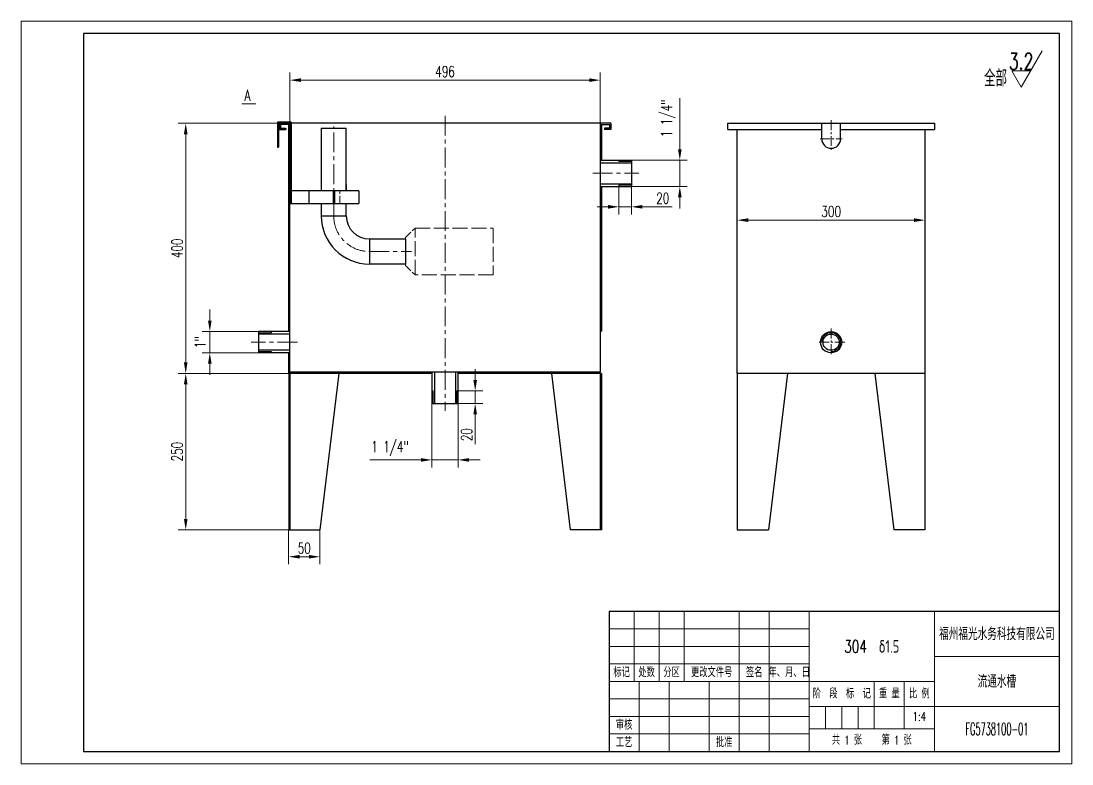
# Model space of a CAD drawing. Header units: millimetres. Extents: x 0 to 10469, y -1705 to 1188.
# Drawn here: x 599 to 2279, y -1705 to -517 of the extents above; entities that cross this region are included whole.
import ezdxf
from ezdxf.enums import TextEntityAlignment as Align

# ---------------------------------------------------------------- set-up
doc = ezdxf.new("R2010")
doc.units = ezdxf.units.MM
doc.linetypes.add('ACAD_ISO02W100', pattern=[15, 12, -3])
doc.linetypes.add('CENTER', pattern=[50.8, 31.75, -6.35, 6.35, -6.35])
for name, color, linetype, lineweight in [('中心线', 1, 'CENTER', 15), ('粗实线', 7, 'Continuous', 30), ('细实线', 3, 'Continuous', 15), ('虚线', 2, 'ACAD_ISO02W100', 15)]:
    doc.layers.add(name, color=color, linetype=linetype, lineweight=lineweight)
doc.styles.add('2', font='simplex.shx', dxfattribs={"width": 0.7, "height": 7, "bigfont": 'hztxt.shx'})
doc.styles.add('5', font='simplex.shx', dxfattribs={"width": 0.7, "height": 17.5, "bigfont": 'hztxt.shx'})
doc.styles.add('机械工程图样式', font='simplex.shx', dxfattribs={"width": 0.7, "height": 3.5, "bigfont": 'hztxt.shx'})
doc.dimstyles.new('机械工程图-5', dxfattribs={"dimtxt": 3.5, "dimasz": 17.5, "dimexe": 12, "dimexo": 0, "dimgap": 5, "dimtad": 1, "dimdec": 3, "dimdsep": 46, "dimtxsty": '5', "dimcen": 0, "dimclrd": 256, "dimclre": 256, "dimadec": 0, "dimazin": 2, "dimtfac": 1, "dimtdec": 3, "dimtmove": 0, "dimatfit": 3, "dimfxl": 1, "dimtolj": 1, "dimtzin": 0, "dimlwd": -1, "dimlwe": -1, "dimarcsym": 0})

# ---------------------------------------------------------------- blocks, each defined once
blk = doc.blocks.new('*D151')
at = {"layer": 'Defpoints', "color": 0}
for p in [(1255.7, -1128.1), (1297.7, -1128.1), (1255.7, -1218.4)]:
    blk.add_point(p, dxfattribs=at)
at = {"layer": '细实线'}
for p, q in [((1255.7, -1128.1), (1255.7, -1230.4)), ((1297.7, -1128.1), (1297.7, -1230.4)), ((1238.2, -1218.4), (1156.7, -1218.4)), ((1297.7, -1218.4), (1255.7, -1218.4)), ((1315.2, -1218.4), (1332.7, -1218.4))]:
    blk.add_line(p, q, dxfattribs=at)
for points in [[(1238.2, -1221.3), (1238.2, -1215.5), (1255.7, -1218.4)], [(1315.2, -1215.5), (1315.2, -1221.3), (1297.7, -1218.4)]]:
    blk.add_solid(points, dxfattribs=at)
at = {"layer": '细实线', "color": 0, "insert": (1188.7, -1200.1), "char_height": 17.5, "attachment_point": 5, "style": '5'}
blk.add_mtext('\\A1;1 1/4"', dxfattribs=at)
blk = doc.blocks.new('*D152')
at = {"layer": 'Defpoints', "color": 0}
for p in [(1574.7, -739.1), (1574.7, -781.1), (1652, -781.1)]:
    blk.add_point(p, dxfattribs=at)
at = {"layer": '细实线'}
for p, q in [((1652, -721.6), (1652, -640.1)), ((1574.7, -739.1), (1664, -739.1)), ((1652, -739.1), (1652, -781.1)), ((1574.7, -781.1), (1664, -781.1)), ((1652, -798.6), (1652, -816.1))]:
    blk.add_line(p, q, dxfattribs=at)
for points in [[(1649.1, -721.6), (1654.9, -721.6), (1652, -739.1)], [(1654.9, -798.6), (1649.1, -798.6), (1652, -781.1)]]:
    blk.add_solid(points, dxfattribs=at)
at = {"layer": '细实线', "color": 0, "insert": (1633.7, -672.1), "char_height": 17.5, "attachment_point": 5, "rotation": 90, "style": '5'}
blk.add_mtext('\\A1;1 1/4"', dxfattribs=at)
blk = doc.blocks.new('*D153')
at = {"layer": 'Defpoints', "color": 0}
for p in [(978.7, -1013.1), (900.7, -1047.1), (978.7, -1047.1)]:
    blk.add_point(p, dxfattribs=at)
at = {"layer": '细实线'}
for p, q in [((900.7, -995.6), (900.7, -978.1)), ((978.7, -1013.1), (888.7, -1013.1)), ((900.7, -1013.1), (900.7, -1047.1)), ((978.7, -1047.1), (888.7, -1047.1)), ((900.7, -1064.6), (900.7, -1082.1))]:
    blk.add_line(p, q, dxfattribs=at)
for points in [[(897.8, -995.6), (903.6, -995.6), (900.7, -1013.1)], [(903.6, -1064.6), (897.8, -1064.6), (900.7, -1047.1)]]:
    blk.add_solid(points, dxfattribs=at)
at = {"layer": '细实线', "color": 0, "insert": (885.3, -1030.1), "char_height": 17.5, "attachment_point": 5, "rotation": 90, "style": '5'}
blk.add_mtext('\\A1;1"', dxfattribs=at)
blk = doc.blocks.new('*D154')
at = {"layer": 'Defpoints', "color": 0}
for p in [(1297.7, -1108.1), (1297.7, -1128.1), (1324.9, -1128.1)]:
    blk.add_point(p, dxfattribs=at)
at = {"layer": '细实线'}
for p, q in [((1324.9, -1090.6), (1324.9, -1073.1)), ((1297.7, -1108.1), (1336.9, -1108.1)), ((1324.9, -1108.1), (1324.9, -1128.1)), ((1297.7, -1128.1), (1336.9, -1128.1)), ((1324.9, -1145.6), (1324.9, -1193))]:
    blk.add_line(p, q, dxfattribs=at)
for points in [[(1322, -1090.6), (1327.8, -1090.6), (1324.9, -1108.1)], [(1327.8, -1145.6), (1322, -1145.6), (1324.9, -1128.1)]]:
    blk.add_solid(points, dxfattribs=at)
at = {"layer": '细实线', "color": 0, "insert": (1311.1, -1178), "char_height": 17.5, "attachment_point": 5, "rotation": 90, "style": '5'}
blk.add_mtext('\\A1;20', dxfattribs=at)
blk = doc.blocks.new('*D155')
at = {"layer": 'Defpoints', "color": 0}
for p in [(1554.7, -781.1), (1574.7, -781.1), (1574.7, -813.7)]:
    blk.add_point(p, dxfattribs=at)
at = {"layer": '细实线'}
for p, q in [((1554.7, -781.1), (1554.7, -825.7)), ((1574.7, -781.1), (1574.7, -825.7)), ((1537.2, -813.7), (1519.7, -813.7)), ((1554.7, -813.7), (1574.7, -813.7)), ((1592.2, -813.7), (1639.6, -813.7))]:
    blk.add_line(p, q, dxfattribs=at)
for points in [[(1537.2, -816.6), (1537.2, -810.7), (1554.7, -813.7)], [(1592.2, -810.7), (1592.2, -816.6), (1574.7, -813.7)]]:
    blk.add_solid(points, dxfattribs=at)
at = {"layer": '细实线', "color": 0, "insert": (1624.7, -799.9), "char_height": 17.5, "attachment_point": 5, "style": '5'}
blk.add_mtext('\\A1;20', dxfattribs=at)
blk = doc.blocks.new('*D158')
at = {"layer": 'Defpoints', "color": 0}
for p in [(1026.7, -1330.1), (1076.7, -1330.1), (1026.7, -1373.2)]:
    blk.add_point(p, dxfattribs=at)
at = {"layer": '细实线'}
for p, q in [((1026.7, -1330.1), (1026.7, -1385.2)), ((1076.7, -1330.1), (1076.7, -1385.2)), ((1059.2, -1373.2), (1044.2, -1373.2))]:
    blk.add_line(p, q, dxfattribs=at)
for points in [[(1044.2, -1370.3), (1044.2, -1376.1), (1026.7, -1373.2)], [(1059.2, -1376.1), (1059.2, -1370.3), (1076.7, -1373.2)]]:
    blk.add_solid(points, dxfattribs=at)
at = {"layer": '细实线', "color": 0, "insert": (1051.7, -1359.5), "char_height": 17.5, "attachment_point": 5, "style": '5'}
blk.add_mtext('\\A1;50', dxfattribs=at)
blk = doc.blocks.new('*D159')
at = {"layer": 'Defpoints', "color": 0}
for p in [(862.2, -1080.1), (1026.7, -1080.1), (1026.7, -1330.1)]:
    blk.add_point(p, dxfattribs=at)
at = {"layer": '细实线'}
for p, q in [((1026.7, -1080.1), (850.2, -1080.1)), ((862.2, -1312.6), (862.2, -1097.6)), ((1026.7, -1330.1), (850.2, -1330.1))]:
    blk.add_line(p, q, dxfattribs=at)
for points in [[(865.1, -1097.6), (859.3, -1097.6), (862.2, -1080.1)], [(859.3, -1312.6), (865.1, -1312.6), (862.2, -1330.1)]]:
    blk.add_solid(points, dxfattribs=at)
at = {"layer": '细实线', "color": 0, "insert": (848.4, -1205.1), "char_height": 17.5, "attachment_point": 5, "rotation": 90, "style": '5'}
blk.add_mtext('\\A1;250', dxfattribs=at)
blk = doc.blocks.new('*D163')
at = {"layer": 'Defpoints', "color": 0}
for p in [(1524.7, -611.1), (1028.7, -680.1), (1524.7, -680.1)]:
    blk.add_point(p, dxfattribs=at)
at = {"layer": '细实线'}
for p, q in [((1028.7, -680.1), (1028.7, -599.1)), ((1524.7, -680.1), (1524.7, -599.1)), ((1046.2, -611.1), (1507.2, -611.1))]:
    blk.add_line(p, q, dxfattribs=at)
for points in [[(1046.2, -608.2), (1046.2, -614), (1028.7, -611.1)], [(1507.2, -614), (1507.2, -608.2), (1524.7, -611.1)]]:
    blk.add_solid(points, dxfattribs=at)
at = {"layer": '细实线', "color": 0, "insert": (1276.7, -597.4), "char_height": 17.5, "attachment_point": 5, "style": '5'}
blk.add_mtext('\\A1;496', dxfattribs=at)
blk = doc.blocks.new('*D164')
at = {"layer": 'Defpoints', "color": 0}
for p in [(1011.7, -680.1), (862.2, -1080.1), (1026.7, -1080.1)]:
    blk.add_point(p, dxfattribs=at)
at = {"layer": '细实线'}
for p, q in [((1011.7, -680.1), (850.2, -680.1)), ((862.2, -697.6), (862.2, -1062.6)), ((1026.7, -1080.1), (850.2, -1080.1))]:
    blk.add_line(p, q, dxfattribs=at)
for points in [[(865.1, -697.6), (859.3, -697.6), (862.2, -680.1)], [(859.3, -1062.6), (865.1, -1062.6), (862.2, -1080.1)]]:
    blk.add_solid(points, dxfattribs=at)
at = {"layer": '细实线', "color": 0, "insert": (848.4, -880.1), "char_height": 17.5, "attachment_point": 5, "rotation": 90, "style": '5'}
blk.add_mtext('\\A1;400', dxfattribs=at)
blk = doc.blocks.new('标题栏')
at = {"layer": '粗实线'}
blk.add_lwpolyline([(-180, 0), (0, 0), (0, 56), (-180, 56)], close=True, dxfattribs=at)
at = {"layer": '细实线'}
for p, q in [((-170, 56), (-170, 28)), ((-160, 56), (-160, 28)), ((-150, 56), (-150, 28)), ((-128, 56), (-128, 0)), ((-116, 56), (-116, 0)), ((-100, 56), (-100, 0)), ((-50, 56), (-50, 0)), ((-100, 49), (-180, 49)), ((-100, 42), (-180, 42)), ((0, 38), (-50, 38)), ((-100, 35), (-180, 35)), ((-50, 28), (-180, 28)), ((-168, 28), (-168, 0)), ((-156, 28), (-156, 0)), ((-140, 28), (-140, 0)), ((-74, 28), (-74, 9)), ((-62, 28), (-62, 9)), ((-100, 21), (-180, 21)), ((0, 18), (-100, 18)), ((-93.5, 18), (-93.5, 9)), ((-87, 18), (-87, 9)), ((-80.5, 18), (-80.5, 9)), ((-100, 14), (-180, 14)), ((-100, 9), (-50, 9)), ((-100, 7), (-180, 7))]:
    blk.add_line(p, q, dxfattribs=at)
at = {"layer": '细实线', "style": '机械工程图样式', "width": 0.7}
for s, p in [('标记', (-175, 31.5)), ('处数', (-165, 31.49)), ('更改文件号', (-139, 31.5)), ('签名', (-122, 31.5)), ('年、月、日', (-108, 31.5)), ('分区', (-155, 31.5)), ('阶  段  标  记', (-87, 23)), ('重 量', (-68, 23)), ('比 例', (-56, 23)), ('审核', (-174, 10.5)), ('工艺', (-174, 3.5)), ('批准', (-134, 3.5))]:
    blk.add_text(s, height=3.5, dxfattribs=at).set_placement(p, align=Align.MIDDLE_CENTER)
for tag, height, p in [('单位名称', 5, (-25, 47)), ('材料标记', 5, (-75, 42)), ('图样名称', 5, (-25, 28)), ('重量', 3.5, (-68, 14)), ('比例', 3.5, (-56, 14)), ('图样代号', 5, (-25, 9)), ('共张第张', 3.5, (-75, 4.51))]:
    blk.add_attdef(tag, text='', height=height, dxfattribs=at).set_placement(p, align=Align.MIDDLE_CENTER)
blk = doc.blocks.new('粗糙度')
at = {"layer": '细实线'}
for p, q in [((0, 0), (4.48, 7.75)), ((0, 0), (-2.02, 3.5)), ((-2.02, 3.5), (2.02, 3.5))]:
    blk.add_line(p, q, dxfattribs=at)
at = {"layer": '细实线', "style": '机械工程图样式', "width": 0.7}
blk.add_attdef('粗糙度', text='', height=3.5, dxfattribs=at).set_placement((-0.02, 5.51), align=Align.MIDDLE_CENTER)
blk = doc.blocks.new('*D165')
at = {"layer": 'Defpoints', "color": 0}
for p in [(1743.9, -690.1), (2043.9, -690.1), (2043.9, -835)]:
    blk.add_point(p, dxfattribs=at)
at = {"layer": '细实线'}
for p, q in [((1743.9, -690.1), (1743.9, -847)), ((2043.9, -690.1), (2043.9, -847)), ((1761.4, -835), (2026.4, -835))]:
    blk.add_line(p, q, dxfattribs=at)
for points in [[(1761.4, -832), (1761.4, -837.9), (1743.9, -835)], [(2026.4, -837.9), (2026.4, -832), (2043.9, -835)]]:
    blk.add_solid(points, dxfattribs=at)
at = {"layer": '细实线', "color": 0, "insert": (1893.9, -821.2), "char_height": 17.5, "attachment_point": 5, "style": '5'}
blk.add_mtext('\\A1;300', dxfattribs=at)

msp = doc.modelspace()

# ---------------------------------------------------------------- linework, layer by layer
at = {"layer": '中心线'}
for p, q in [((1276.7477, -668.1263), (1276.7477, -1140.1263)), ((1098.7477, -828.1263), (1098.7477, -685.1263)), ((1512.7477, -760.1263), (1586.7477, -760.1263)), ((1155.7477, -885.1263), (1222.9721, -885.1263)), ((1040.7477, -1030.1263), (966.7477, -1030.1263))]:
    msp.add_line(p, q, dxfattribs=at)
at = {"layer": '中心线', "ltscale": 0.5}
for p, q in [((1893.9054, -675.1263), (1893.9054, -722.6263)), ((1876.4054, -705.1263), (1911.4054, -705.1263)), ((1893.9054, -1008.1263), (1893.9054, -1052.1263)), ((1915.9054, -1030.1263), (1871.9054, -1030.1263))]:
    msp.add_line(p, q, dxfattribs=at)
at = {"layer": '中心线'}
msp.add_arc((1155.7477, -828.1263), 57, 180, 270, dxfattribs=at)
at = {"layer": '粗实线'}
for p, q in [((1030.7477, -678.1263), (1008.7477, -678.1263)), ((1008.7477, -678.1263), (1008.7477, -718.1263)), ((1010.7477, -680.1263), (1010.7477, -718.1263)), ((1010.7477, -680.1263), (1028.7477, -680.1263)), ((1011.7477, -680.1263), (1011.7477, -690.1263)), ((1541.7477, -680.1263), (1011.7477, -680.1263)), ((1012.2477, -680.1263), (1012.2477, -690.1263)), ((1013.7477, -681.6263), (1013.7477, -688.6263)), ((1027.2477, -681.6263), (1013.7477, -681.6263)), ((1013.7477, -682.1263), (1013.7477, -688.1263)), ((1026.7477, -682.1263), (1013.7477, -682.1263)), ((1013.7477, -688.1263), (1021.7477, -688.1263)), ((1013.7477, -688.6263), (1022.2477, -688.6263)), ((1021.7477, -688.1263), (1021.7477, -690.1263)), ((1022.2477, -688.6263), (1022.2477, -690.1263)), ((1026.7477, -1013.1263), (1026.7477, -682.1263)), ((1028.7477, -1078.1263), (1028.7477, -680.1263)), ((1028.7477, -680.1263), (1028.7477, -808.1263)), ((1030.7477, -678.1263), (1030.7477, -808.1263)), ((1078.7477, -688.1263), (1078.7477, -788.1263)), ((1078.7477, -688.1263), (1118.7477, -688.1263)), ((1118.7477, -788.1263), (1118.7477, -688.1263)), ((1524.7477, -680.1263), (1524.7477, -1078.1263)), ((1526.7477, -682.1263), (1539.7477, -682.1263)), ((1526.7477, -682.1263), (1526.7477, -739.1263)), ((1539.7477, -688.1263), (1531.7477, -688.1263)), ((1531.7477, -688.1263), (1531.7477, -690.1263)), ((1539.7477, -682.1263), (1539.7477, -688.1263)), ((1541.7477, -680.1263), (1541.7477, -690.1263)), ((1728.9054, -680.1263), (2058.9054, -680.1263)), ((1728.9054, -690.1263), (1728.9054, -680.1263)), ((1878.9054, -705.1263), (1878.9054, -680.1263)), ((1878.9054, -680.1263), (1908.9054, -680.1263)), ((1908.9054, -705.1263), (1908.9054, -680.1263)), ((2058.9054, -680.1263), (2058.9054, -690.1263)), ((1011.7477, -690.1263), (1021.7477, -690.1263)), ((1012.2477, -690.1263), (1022.2477, -690.1263)), ((1541.7477, -690.1263), (1531.7477, -690.1263)), ((1728.9054, -690.1263), (1878.9054, -690.1263)), ((1743.9054, -1080.1263), (1743.9054, -690.1263)), ((1908.9054, -690.1263), (2058.9054, -690.1263)), ((2043.9054, -690.1263), (2043.9054, -1080.1263)), ((1008.7477, -718.1263), (1010.7477, -718.1263)), ((1524.7477, -739.1263), (1574.7477, -739.1263)), ((1554.7477, -739.1263), (1554.7477, -741.1263)), ((1574.7477, -739.1263), (1574.7477, -781.1263)), ((1524.7477, -743.1263), (1574.7477, -743.1263)), ((1097.7477, -788.1263), (1030.7477, -788.1263)), ((1058.7477, -788.1263), (1058.7477, -808.1263)), ((1078.7477, -778.1263), (1078.7477, -788.1263)), ((1097.7477, -788.1263), (1097.7477, -808.1263)), ((1138.7477, -788.1263), (1099.7477, -788.1263)), ((1099.7477, -788.1263), (1099.7477, -808.1263)), ((1118.7477, -778.1263), (1118.7477, -788.1263)), ((1138.7477, -788.1263), (1138.7477, -808.1263)), ((1524.7477, -777.1263), (1574.7477, -777.1263)), ((1524.7477, -781.1263), (1574.7477, -781.1263)), ((1526.7477, -781.1263), (1526.7477, -1013.1263)), ((1554.7477, -779.1263), (1554.7477, -781.1263)), ((1028.7477, -808.1263), (1097.7477, -808.1263)), ((1078.7477, -808.1263), (1078.7477, -828.1263)), ((1099.7477, -808.1263), (1138.7477, -808.1263)), ((1118.7477, -828.1263), (1118.7477, -808.1263)), ((1078.7477, -828.1263), (1118.7477, -828.1263)), ((1155.7477, -865.1263), (1155.7477, -905.1263)), ((1155.7477, -865.1263), (1213.2477, -865.1263)), ((1213.2477, -865.1263), (1213.7477, -865.6263)), ((1213.7477, -865.6263), (1213.7477, -904.6263)), ((1213.2477, -905.1263), (1155.7477, -905.1263)), ((1213.7477, -904.6263), (1213.2477, -905.1263)), ((1028.7477, -1013.1263), (978.7477, -1013.1263)), ((978.7477, -1013.1263), (978.7477, -1047.1263)), ((1028.7477, -1017.1263), (978.7477, -1017.1263)), ((998.7477, -1013.1263), (998.7477, -1015.1263)), ((1028.7477, -1043.1263), (978.7477, -1043.1263)), ((1028.7477, -1047.1263), (978.7477, -1047.1263)), ((998.7477, -1045.1263), (998.7477, -1047.1263)), ((1026.7477, -1047.1263), (1026.7477, -1080.1263)), ((1026.7477, -1080.1263), (1026.7477, -1047.1263)), ((1026.7477, -1080.1263), (1026.7477, -1330.1263)), ((1255.7477, -1080.1263), (1026.7477, -1080.1263)), ((1524.7477, -1078.1263), (1028.7477, -1078.1263)), ((1028.7477, -1080.1263), (1028.7477, -1330.1263)), ((1106.7477, -1080.1263), (1076.7477, -1330.1263)), ((1255.7477, -1078.1263), (1255.7477, -1128.1263)), ((1259.7477, -1078.1263), (1259.7477, -1128.1263)), ((1293.7477, -1128.1263), (1293.7477, -1078.1263)), ((1297.7477, -1128.1263), (1297.7477, -1078.1263)), ((1526.7477, -1080.1263), (1297.7477, -1080.1263)), ((1446.7477, -1080.1263), (1476.7477, -1330.1263)), ((1524.7477, -1080.1263), (1524.7477, -1330.1263)), ((1526.7477, -1080.1263), (1526.7477, -1330.1263)), ((2043.9054, -1080.1263), (1743.9054, -1080.1263)), ((1743.9054, -1080.1263), (1743.9054, -1330.1263)), ((1823.9054, -1080.1263), (1793.9054, -1330.1263)), ((1963.9054, -1080.1263), (1993.9054, -1330.1263)), ((2043.9054, -1080.1263), (2043.9054, -1330.1263)), ((1255.7477, -1108.1263), (1257.7477, -1108.1263)), ((1295.7477, -1108.1263), (1297.7477, -1108.1263)), ((1255.7477, -1128.1263), (1297.7477, -1128.1263)), ((1026.7477, -1330.1263), (1076.7477, -1330.1263)), ((1526.7477, -1330.1263), (1476.7477, -1330.1263)), ((1743.9054, -1330.1263), (1793.9054, -1330.1263)), ((2043.9054, -1330.1263), (1993.9054, -1330.1263))]:
    msp.add_line(p, q, dxfattribs=at)
msp.add_lwpolyline([(698.894, -1684.5768), (2258.894, -1684.5768), (2258.894, -536.5768), (698.894, -536.5768)], close=True, dxfattribs=at)
for radius in [17, 13]:
    msp.add_circle((1893.9054, -1030.1263), radius, dxfattribs=at)
for centre, radius, end in [((1893.9054, -705.1263), 15, 0), ((1155.7477, -828.1263), 77, 270), ((1155.7477, -828.1263), 37, 270)]:
    msp.add_arc(centre, radius, 180, end, dxfattribs=at)
at = {"layer": '细实线'}
for p, q in [((974.0708, -649.1562), (952.0927, -649.1562)), ((1554.7477, -741.1263), (1574.7477, -741.1263)), ((1554.7477, -779.1263), (1574.7477, -779.1263)), ((998.7477, -1015.1263), (978.7477, -1015.1263)), ((998.7477, -1045.1263), (978.7477, -1045.1263)), ((1257.7477, -1108.1263), (1257.7477, -1128.1263)), ((1295.7477, -1128.1263), (1295.7477, -1108.1263))]:
    msp.add_line(p, q, dxfattribs=at)
msp.add_lwpolyline([(598.894, -1704.5768), (2278.894, -1704.5768), (2278.894, -516.5768), (598.894, -516.5768)], close=True, dxfattribs=at)
msp.add_arc((1893.9054, -1030.1263), 15, 270, 180, dxfattribs=at)
at = {"layer": '虚线'}
for p, q in [((1108.7477, -808.1263), (1108.7477, -788.1263)), ((1213.7477, -862.6263), (1228.7477, -847.6263)), ((1213.7477, -907.6263), (1228.7477, -922.6263))]:
    msp.add_line(p, q, dxfattribs=at)
at = {"layer": '虚线', "ltscale": 2}
for p, q in [((1228.7477, -847.6263), (1353.7477, -847.6263)), ((1228.7477, -922.6263), (1228.7477, -847.6263)), ((1353.7477, -847.6263), (1353.7477, -922.6263)), ((1213.7477, -907.6263), (1213.7477, -862.6263)), ((1353.7477, -922.6263), (1228.7477, -922.6263))]:
    msp.add_line(p, q, dxfattribs=at)

# ---------------------------------------------------------------- block references
at = {"layer": '细实线', "xscale": 7.5, "yscale": 7.5, "zscale": 7.5}
msp.add_blockref('粗糙度', (2197.7485, -622.367), dxfattribs=at).add_auto_attribs({'粗糙度': '3.2'})
at = {"layer": '虚线'}
ref = msp.add_blockref('标题栏', (2258.894, -1684.5768), dxfattribs=dict(at, xscale=4, yscale=4, zscale=4))
ref.add_attrib('材料标记', '304  δ1.5', dxfattribs={"layer": '细实线', "height": 20, "style": '机械工程图样式', "width": 0.7}).set_placement((1958.894, -1516.5768), align=Align.MIDDLE_CENTER)
ref.add_attrib('单位名称', '福州福光水务科技有限公司', dxfattribs={"layer": '细实线', "height": 20, "style": '机械工程图样式', "width": 0.7}).set_placement((2158.894, -1496.5768), align=Align.MIDDLE_CENTER)
ref.add_attrib('图样名称', '流通水槽', dxfattribs={"layer": '细实线', "height": 20, "style": '机械工程图样式', "width": 0.7}).set_placement((2158.894, -1572.5768), align=Align.MIDDLE_CENTER)
ref.add_attrib('图样代号', 'FG5738100-01', dxfattribs={"layer": '细实线', "height": 20, "style": '机械工程图样式', "width": 0.48}).set_placement((2158.894, -1648.5768), align=Align.MIDDLE_CENTER)
ref.add_attrib('比例', '1:4', dxfattribs={"layer": '细实线', "height": 14, "style": '机械工程图样式', "width": 0.7}).set_placement((2034.894, -1628.5768), align=Align.MIDDLE_CENTER)
ref.add_attrib('共张第张', '共 1 张    第 1 张', dxfattribs={"layer": '细实线', "height": 14, "style": '机械工程图样式', "width": 0.7}).set_placement((1958.894, -1666.5426), align=Align.MIDDLE_CENTER)

# ---------------------------------------------------------------- texts
at = {"layer": '细实线', "attachment_point": 1}
for s, insert, char_height, width, style in [('全部', (2138.2526, -594.8984), 26.25, 110.408028, '2'), ('A', (956.0992, -626.5543), 17.5, 9.509175, '5')]:
    msp.add_mtext(s, dxfattribs=dict(at, insert=insert, char_height=char_height, width=width, style=style))

# ---------------------------------------------------------------- dimensions: what is measured, and where the dimension line sits
at = {"layer": '细实线'}
for base, p1, p2, picture, middle in [((1524.7477, -611.1111), (1028.7477, -680.1263), (1524.7477, -680.1263), '*D163', (1276.7477, -597.3611)), ((2043.9054, -834.9604), (1743.9054, -690.1263), (2043.9054, -690.1263), '*D165', (1893.9054, -821.2104)), ((1026.7477, -1373.227), (1076.7477, -1330.1263), (1026.7477, -1330.1263), '*D158', (1051.7477, -1359.477))]:
    dim = msp.add_linear_dim(base=base, p1=p1, p2=p2, dimstyle='机械工程图-5', dxfattribs=at)
    dim.commit()
    dim.dimension.update_dxf_attribs({"geometry": picture, "text_midpoint": middle})
for base, p1, p2, text, picture, middle in [((1651.9915, -781.1263), (1574.7477, -739.1263), (1574.7477, -781.1263), '1 1/4"', '*D152', (1651.9915, -672.123)), ((900.7281, -1047.1263), (978.7477, -1013.1263), (978.7477, -1047.1263), '1"', '*D153', (900.7281, -1030.1263))]:
    dim = msp.add_linear_dim(base=base, p1=p1, p2=p2, angle=270, text=text, dimstyle='机械工程图-5', dxfattribs=at)
    dim.commit()
    dim.dimension.update_dxf_attribs({"geometry": picture, "text_midpoint": middle, "dimtype": 160})
for base, p1, p2, picture, middle in [((862.195, -1080.1263), (1011.7477, -680.1263), (1026.7477, -1080.1263), '*D164', (848.445, -880.1263)), ((1324.8767, -1128.1263), (1297.7477, -1108.1263), (1297.7477, -1128.1263), '*D154', (1311.1267, -1178.043)), ((862.195, -1080.1263), (1026.7477, -1330.1263), (1026.7477, -1080.1263), '*D159', (848.445, -1205.1263))]:
    dim = msp.add_linear_dim(base=base, p1=p1, p2=p2, angle=270, dimstyle='机械工程图-5', dxfattribs=at)
    dim.commit()
    dim.dimension.update_dxf_attribs({"geometry": picture, "text_midpoint": middle})
dim = msp.add_linear_dim(base=(1574.7477, -813.6627), p1=(1554.7477, -781.1263), p2=(1574.7477, -781.1263), dimstyle='机械工程图-5', dxfattribs=at)
dim.commit()
dim.dimension.update_dxf_attribs({"geometry": '*D155', "text_midpoint": (1624.6644, -813.6627), "dimtype": 160})
dim = msp.add_linear_dim(base=(1255.7477, -1218.4235), p1=(1297.7477, -1128.1263), p2=(1255.7477, -1128.1263), text='1 1/4"', dimstyle='机械工程图-5', dxfattribs=at)
dim.commit()
dim.dimension.update_dxf_attribs({"geometry": '*D151', "text_midpoint": (1188.7445, -1200.0901)})

doc.saveas('drawing.dxf')
